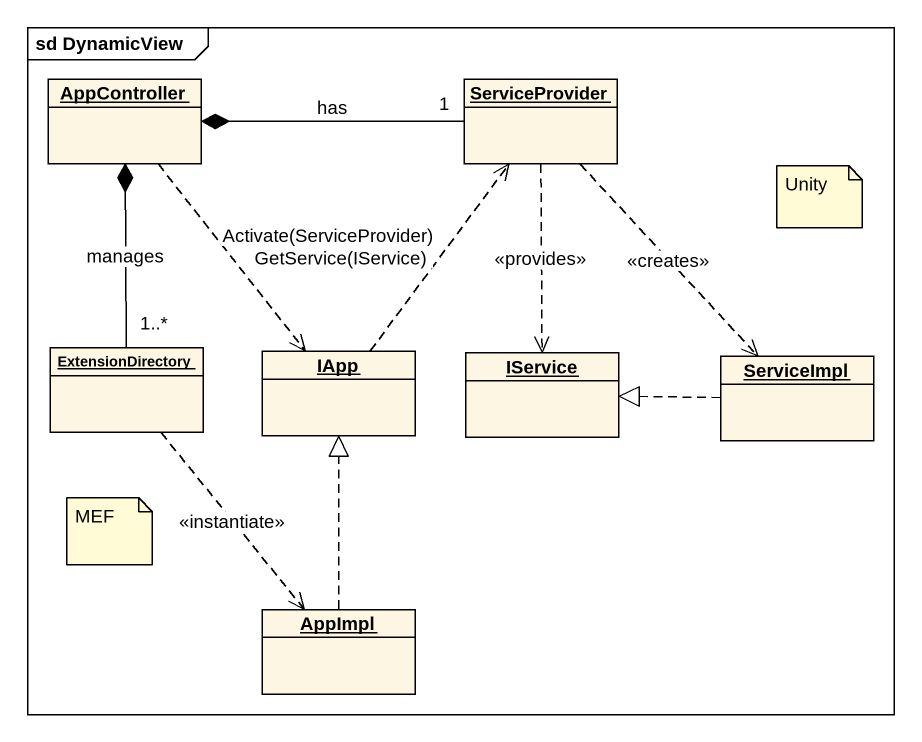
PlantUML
@startuml
mainframe sd DynamicView
hide circle
hide empty members
object AppController
object ServiceProvider
object ExtensionDirectory
object IApp
object IService
object ServiceImpl
object AppImpl
AppController ..> IApp : Activate(ServiceProvider)
ServiceProvider "1" -left-* AppController : has
ServiceProvider ..> IService : <<provides>>
ServiceProvider ..> ServiceImpl : <<creates>>
ExtensionDirectory "1..*" -up-* AppController : manages
ExtensionDirectory ..> AppImpl : <<instantiate>>
IApp .up.> ServiceProvider : GetService(IService)
ServiceImpl .left.|> IService
AppImpl .up.|> IApp
note as N1
  Unity
end note
note as N2
  MEF
end note
@enduml
